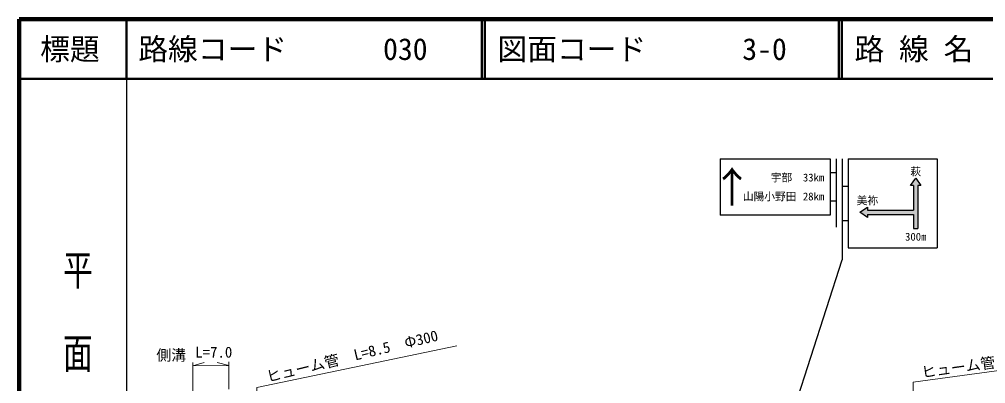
# Model space of a CAD drawing. Units: millimetres, scale not verified. Extents: x 40000 to 680000, y 20000 to 380000.
# Drawn here: x 40000 to 202435, y 318759 to 380000 of the extents above; entities that cross this region are included whole.
import ezdxf
from ezdxf.enums import TextEntityAlignment as Align

# ---------------------------------------------------------------- set-up
doc = ezdxf.new("R2010")
doc.units = ezdxf.units.MM
doc.header["$LTSCALE"] = 1000
doc.linetypes.add('CHAIN', pattern=[18.5, 12, -1.5, 3.5, -1.5])
for name, color, linetype, lineweight in [('M-BMK', 2, 'CHAIN', 13), ('M-STR-HTXT', 7, 'Continuous', 13), ('M-STR-STRC', 7, 'Continuous', 25), ('M-TTL', 2, 'Continuous', 140), ('M-TTL-BAND', 7, 'Continuous', 25), ('M-TTL-LINE', 7, 'Continuous', 50)]:
    doc.layers.add(name, color=color, linetype=linetype, lineweight=lineweight)
doc.layers.add('M-TTL-TXT', color=7, linetype='Continuous')
doc.styles.add('@ＭＳ ゴシック', font='')
doc.styles.add('ＭＳ ゴシック', font='')
doc.styles.get('@ＭＳ ゴシック').set_extended_font_data('@MS Gothic')
doc.styles.get('ＭＳ ゴシック').set_extended_font_data('MS Gothic')

msp = doc.modelspace()

# ---------------------------------------------------------------- hatches: boundary and pattern name
at = {"layer": 'M-STR-STRC'}
msp.add_hatch(color=256, dxfattribs=at).paths.add_polyline_path([(181306, 347573), (182556, 348448), (182556, 347948), (190306, 347948), (190306, 352073), (189806, 352073), (190681, 353323), (191556, 352073), (191056, 352073), (191056, 344823), (190306, 344823), (190306, 347198), (182556, 347198), (182556, 346698)])

# ---------------------------------------------------------------- linework, layer by layer
at = {"layer": 'M-BMK'}
msp.add_line((69147, 322290), (69655, 231273), dxfattribs=at)
at = {"layer": 'M-STR-HTXT'}
for p, q in [((69150, 321760), (71078, 322290)), ((69150, 321760), (75189, 321800)), ((75189, 321800), (73253, 322304)), ((75189, 322434), (75189, 317844))]:
    msp.add_line(p, q, dxfattribs=at)
for points in [[(79954, 288328), (79915, 318142), (113524, 325107)], [(190268, 256719), (190268, 319021), (224032, 323599)]]:
    msp.add_lwpolyline(points, dxfattribs=at)
at = {"layer": 'M-STR-STRC'}
for p, q in [((157806, 356573), (176306, 356573)), ((157806, 356573), (157806, 347073)), ((176306, 356573), (176306, 347073)), ((177306, 356573), (177306, 345073)), ((178306, 356573), (178306, 339573)), ((179306, 356573), (179306, 341573)), ((179306, 356573), (194306, 356573)), ((194306, 356573), (194306, 341573)), ((177306, 354198), (176306, 354198)), ((189806, 352073), (190681, 353323)), ((190681, 353323), (191556, 352073)), ((178306, 351948), (179306, 351948)), ((190306, 352073), (189806, 352073)), ((190306, 352073), (190306, 347948)), ((191056, 352073), (191056, 344823)), ((191556, 352073), (191056, 352073)), ((177306, 349448), (176306, 349448)), ((181306, 347573), (182556, 348448)), ((182556, 348448), (182556, 347948)), ((182556, 347948), (190306, 347948)), ((176306, 347073), (157806, 347073)), ((178306, 346198), (179306, 346198)), ((182556, 346698), (181306, 347573)), ((182556, 347198), (182556, 346698)), ((182556, 347198), (190306, 347198)), ((190306, 347198), (190306, 344823)), ((190306, 344823), (191056, 344823)), ((179306, 341573), (194306, 341573)), ((153489, 262532), (178306, 339573))]:
    msp.add_line(p, q, dxfattribs=at)
at = {"layer": 'M-TTL'}
for p, q in [((40000, 380000), (40000, 20000)), ((680000, 380000), (40000, 380000))]:
    msp.add_line(p, q, dxfattribs=at)
at = {"layer": 'M-TTL-BAND'}
msp.add_line((58000, 370000), (58000, 20000), dxfattribs=at)
at = {"layer": 'M-TTL-LINE'}
for p, q in [((58000, 380000), (58000, 370000)), ((117750, 380000), (117750, 370000)), ((118250, 380000), (118250, 370000)), ((177750, 380000), (177750, 370000)), ((178250, 380000), (178250, 370000)), ((40000, 370000), (680000, 370000))]:
    msp.add_line(p, q, dxfattribs=at)

# ---------------------------------------------------------------- texts
at = {"layer": 'M-STR-HTXT', "style": 'ＭＳ ゴシック'}
msp.add_text('L=8.5\u3000Φ300', height=1833, rotation=13.485, dxfattribs=at).set_placement((103078, 326121), align=Align.TOP_CENTER)
msp.add_text('L=7.0', height=1833, dxfattribs=at).set_placement((72683, 324970), align=Align.TOP_CENTER)
msp.add_text('側溝', height=1833, dxfattribs=at).set_placement((65533, 323547), align=Align.MIDDLE_CENTER)
for rotation, p in [(13.753, (87642, 321367)), (8.039, (197833, 321525))]:
    msp.add_text('ヒューム管', height=1833, rotation=rotation, dxfattribs=at).set_placement(p, align=Align.MIDDLE_CENTER)
at = {"layer": 'M-STR-STRC', "style": 'ＭＳ ゴシック'}
for s, height, p in [('↑', 5132, (159806, 351823)), ('宇部', 1320, (168106, 353407)), ('33km', 1320, (173506, 353407)), ('萩', 1320, (190681, 354423)), ('山陽小野田', 1320, (166126, 350225)), ('28km', 1320, (173506, 350225)), ('美祢', 1320, (182556, 349548)), ('300m', 1320, (190681, 343454))]:
    msp.add_text(s, height=height, dxfattribs=at).set_placement(p, align=Align.MIDDLE_CENTER)
at = {"layer": 'M-TTL-BAND', "style": '@ＭＳ ゴシック', "width": 1.4}
msp.add_text('平  面  図', height=3666, rotation=270, dxfattribs=at).set_placement((49777, 306475), align=Align.MIDDLE_RIGHT)
at = {"layer": 'M-TTL-TXT', "style": 'ＭＳ ゴシック'}
msp.add_text('標題', height=3666, dxfattribs=at).set_placement((48500, 375000), align=Align.MIDDLE_CENTER)
for s, p in [('路線コード', (60000, 375000)), ('図面コード', (120380, 375000)), ('路 線 名', (180380, 375000)), ('030', (101142, 375000)), ('3-0', (161521, 375000))]:
    msp.add_text(s, height=3666, dxfattribs=at).set_placement(p, align=Align.MIDDLE_LEFT)

doc.saveas('drawing.dxf')
